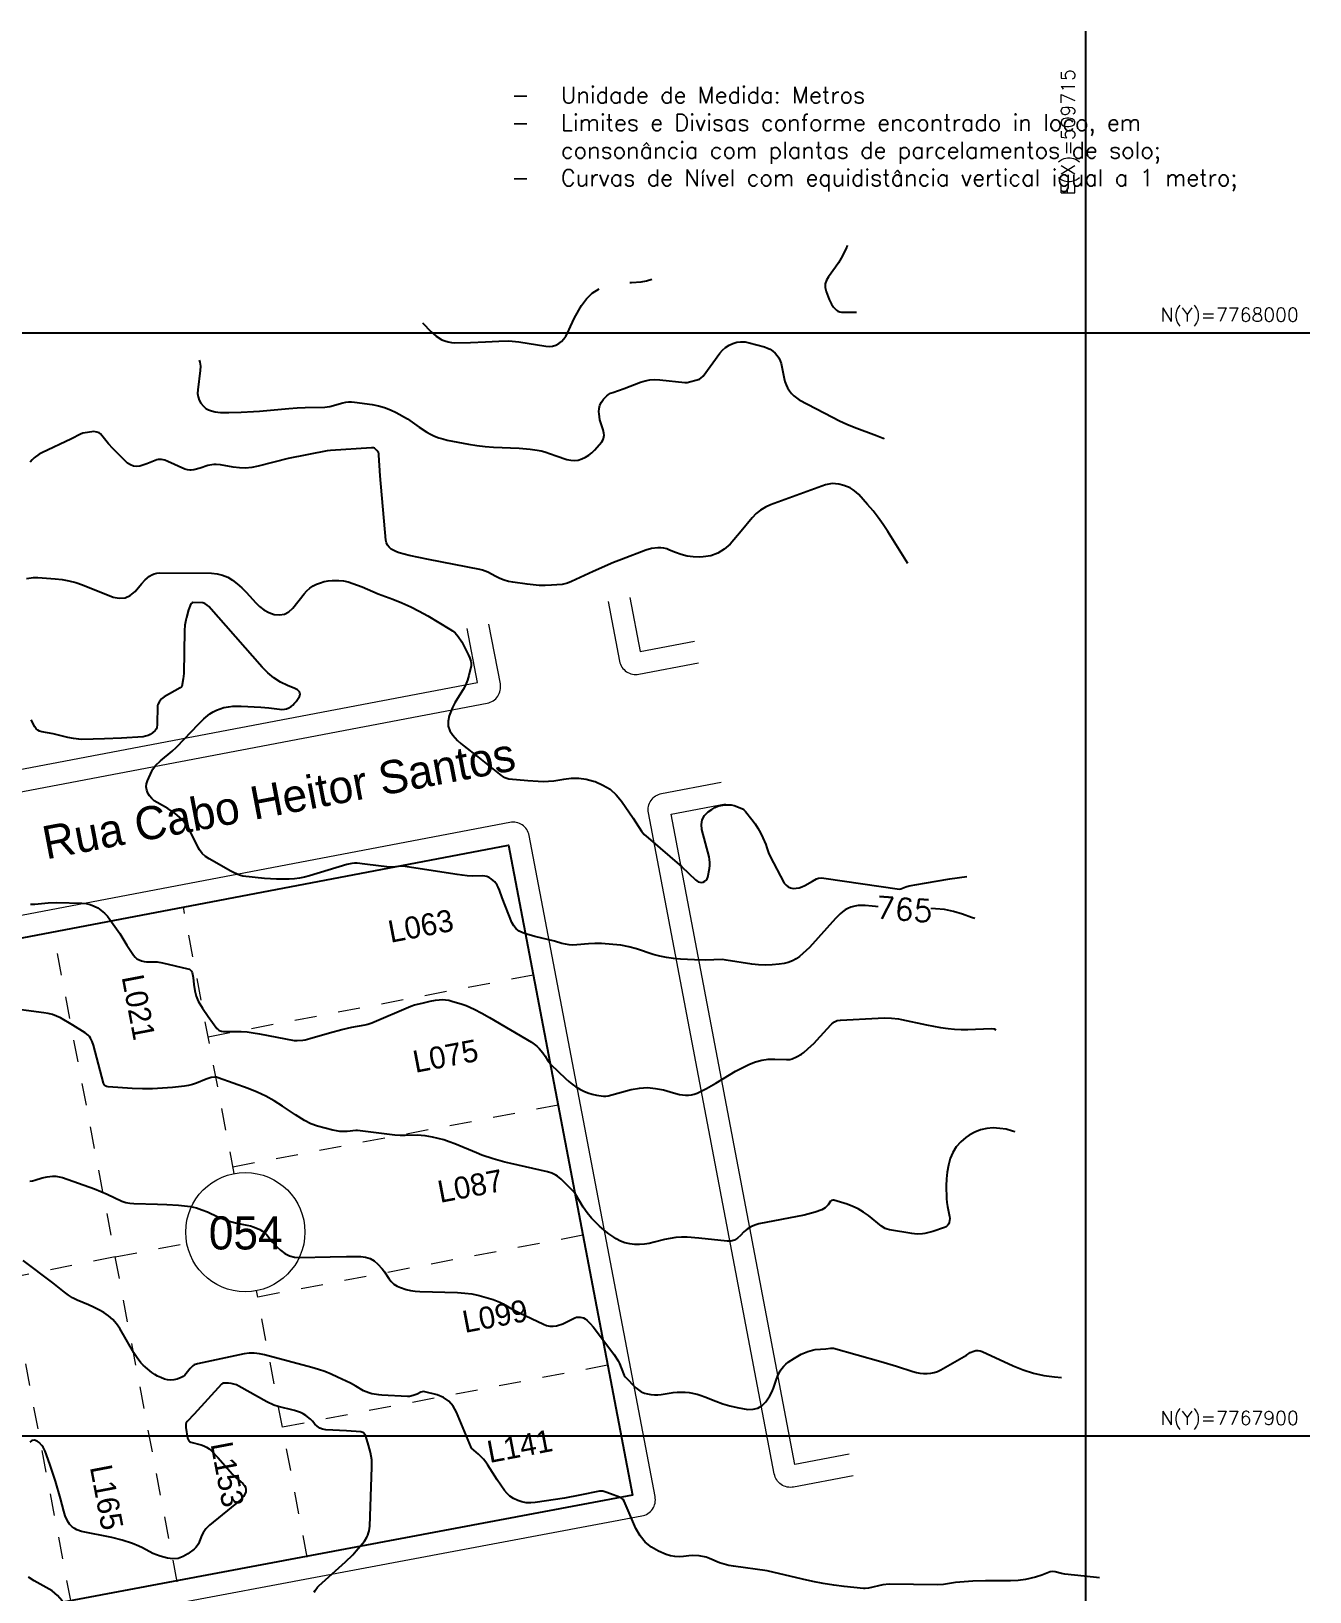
# Model space of a CAD drawing. Header units: metres. Extents: x 509389 to 509735, y 7767634 to 7768027.
# Drawn here: x 509619.4 to 509735.3, y 7767885.9 to 7768027.3 of the extents above; entities that cross this region are included whole.
import ezdxf
from ezdxf.enums import TextEntityAlignment as Align

# ---------------------------------------------------------------- set-up
doc = ezdxf.new("R2010")
doc.units = ezdxf.units.M
doc.linetypes.add('Contínua', pattern=[0])
doc.linetypes.add('TRACEJADO', pattern=[2, 1, -1])
for name, color, linetype in [('CANEVA', 252, 'Continuous'), ('CURVAS-INTERMEDIARIAS', 39, 'Continuous'), ('CURVAS-MESTRA', 34, 'Continuous')]:
    doc.layers.add(name, color=color, linetype=linetype)
for name, color, linetype, lineweight in [('K-ALINHAMENTO', 10, 'Continuous', 9), ('P-MEIOFIO', 171, 'Continuous', 9), ('P-URB', 2, 'Continuous', 9), ('textos', 2, 'Continuous', 9)]:
    doc.layers.add(name, color=color, linetype=linetype, lineweight=lineweight)
doc.styles.add('EC_NOMES', font='GOTHIC.TTF')
doc.styles.add('L50', font='ROMANS.SHX', dxfattribs={"height": 1.25})
doc.styles.add('Padrão', font='simplex.shx')
doc.styles.add('ROMANS', font='romans')

msp = doc.modelspace()

# ---------------------------------------------------------------- linework, layer by layer
at = {"color": 1}
msp.add_lwpolyline([(509611.596, 7767943.828), (509662.679, 7767953.551), (509673.898, 7767894.609), (509602.666, 7767881.252)], dxfattribs=at)
at = {"layer": 'CANEVA'}
for p, q in [((509715, 7767680.128), (509715, 7768027.326)), ((509389.048, 7768000), (509735.298, 7768000)), ((509389.048, 7767900), (509735.298, 7767900))]:
    msp.add_line(p, q, dxfattribs=at)
at = {"layer": 'CURVAS-INTERMEDIARIAS'}
for points, elevation in [([(509693.375, 7768007.897), (509693.335, 7768007.764), (509692.823, 7768006.746), (509692.583, 7768006.333), (509692.318, 7768005.936), (509691.661, 7768005.067), (509691.487, 7768004.751), (509691.384, 7768004.424), (509691.387, 7768004.081), (509691.459, 7768003.727), (509691.743, 7768003.004), (509691.961, 7768002.581), (509692.135, 7768002.317), (509692.265, 7768002.152), (509692.393, 7768002.033), (509692.534, 7768001.94), (509692.695, 7768001.888), (509692.868, 7768001.861), (509694.056, 7768001.844), (509694.215, 7768001.869)], 761), ([(509673.682, 7768004.559), (509673.83, 7768004.553), (509674.701, 7768004.615), (509675.194, 7768004.7), (509675.665, 7768004.84)], 761), ([(509654.866, 7768000.898), (509655.666, 7768000.086), (509656.122, 7767999.685), (509656.636, 7767999.364), (509656.914, 7767999.246), (509657.198, 7767999.156), (509657.492, 7767999.11), (509657.793, 7767999.093), (509659.221, 7767999.122), (509660.58, 7767999.175), (509661.8, 7767999.245), (509662.704, 7767999.251), (509663.602, 7767999.16), (509666.042, 7767998.769), (509666.355, 7767998.754), (509666.658, 7767998.783), (509666.947, 7767998.878), (509667.227, 7767999.016), (509667.476, 7767999.211), (509667.696, 7767999.431), (509667.872, 7767999.686), (509668.019, 7767999.966), (509668.279, 7768000.574), (509668.664, 7768001.356), (509669.291, 7768002.465), (509669.742, 7768003.07), (509670.263, 7768003.584), (509670.889, 7768003.964)], 761), ([(509634.649, 7767997.504), (509634.696, 7767997.334), (509634.736, 7767997.144), (509634.759, 7767996.953), (509634.74, 7767996.567), (509634.499, 7767994.813), (509634.494, 7767994.491), (509634.533, 7767994.179), (509634.641, 7767993.885), (509634.793, 7767993.601), (509635.023, 7767993.325), (509635.236, 7767993.141), (509635.483, 7767993.007), (509635.754, 7767992.906), (509636.097, 7767992.829), (509636.579, 7767992.771), (509637.312, 7767992.769), (509638.433, 7767992.796), (509639.554, 7767992.844), (509640.113, 7767992.884), (509642.765, 7767993.127), (509643.506, 7767993.18), (509644.247, 7767993.21), (509646.024, 7767993.242), (509646.249, 7767993.268), (509646.471, 7767993.313), (509647.651, 7767993.643), (509647.914, 7767993.694), (509648.178, 7767993.724), (509648.443, 7767993.724), (509648.71, 7767993.704), (509650.317, 7767993.491), (509650.886, 7767993.382), (509651.441, 7767993.232), (509651.976, 7767993.02), (509652.497, 7767992.768), (509653.503, 7767992.175), (509654.584, 7767991.422), (509655.263, 7767990.995), (509655.614, 7767990.8), (509655.976, 7767990.629), (509656.345, 7767990.48), (509656.726, 7767990.365), (509657.115, 7767990.271), (509659.039, 7767989.897), (509659.797, 7767989.77), (509660.558, 7767989.672), (509661.324, 7767989.616), (509663.631, 7767989.543), (509664.635, 7767989.451), (509665.277, 7767989.361), (509665.626, 7767989.287), (509665.969, 7767989.188), (509666.981, 7767988.824), (509667.968, 7767988.502), (509668.31, 7767988.433), (509668.65, 7767988.41), (509668.987, 7767988.457), (509669.323, 7767988.552), (509669.642, 7767988.706), (509669.942, 7767988.887), (509670.213, 7767989.109), (509670.465, 7767989.359), (509671.128, 7767990.116), (509671.22, 7767990.251), (509671.289, 7767990.393), (509671.324, 7767990.548), (509671.335, 7767990.71), (509671.319, 7767990.878), (509671.251, 7767991.206), (509671.034, 7767991.829), (509670.963, 7767992.094), (509670.884, 7767992.639), (509670.871, 7767992.826), (509670.889, 7767993.14), (509670.953, 7767993.437), (509671.086, 7767993.71), (509671.267, 7767993.967), (509671.419, 7767994.135), (509671.572, 7767994.28), (509671.737, 7767994.406), (509671.921, 7767994.505), (509672.115, 7767994.586), (509673.15, 7767994.946), (509674.628, 7767995.505), (509675.058, 7767995.637), (509675.494, 7767995.726), (509675.938, 7767995.75), (509676.388, 7767995.731), (509678.659, 7767995.473), (509678.867, 7767995.496), (509679.969, 7767995.781), (509680.117, 7767995.865), (509680.304, 7767996.05), (509681.829, 7767998.137), (509682.078, 7767998.422), (509682.354, 7767998.671), (509682.669, 7767998.868), (509683.011, 7767999.029), (509683.376, 7767999.125), (509683.743, 7767999.174), (509684.113, 7767999.155), (509684.485, 7767999.09), (509685.887, 7767998.705), (509686.152, 7767998.61), (509686.402, 7767998.49), (509686.631, 7767998.334), (509686.847, 7767998.153), (509687.028, 7767997.94), (509687.18, 7767997.712), (509687.29, 7767997.46), (509687.372, 7767997.193), (509687.65, 7767995.861), (509687.731, 7767995.562), (509687.834, 7767995.273), (509687.969, 7767994.998), (509688.126, 7767994.732), (509688.316, 7767994.49), (509688.526, 7767994.271), (509688.766, 7767994.086), (509689.026, 7767993.923), (509692.023, 7767992.345), (509692.67, 7767992.021), (509693.325, 7767991.715), (509693.992, 7767991.435), (509696.026, 7767990.672), (509696.622, 7767990.423), (509696.722, 7767990.371)], 762), ([(509698.853, 7767979.09), (509697.049, 7767981.988), (509696.628, 7767982.626), (509696.186, 7767983.248), (509695.712, 7767983.846), (509695.216, 7767984.428), (509694.412, 7767985.324), (509694.18, 7767985.553), (509693.921, 7767985.75), (509693.648, 7767985.932), (509693.066, 7767986.135), (509692.621, 7767986.253), (509692.313, 7767986.305), (509692.007, 7767986.319), (509691.703, 7767986.278), (509691.401, 7767986.199), (509686.421, 7767984.398), (509685.951, 7767984.184), (509685.513, 7767983.924), (509685.123, 7767983.597), (509684.764, 7767983.225), (509683.753, 7767982.012), (509682.748, 7767980.842), (509682.223, 7767980.37), (509681.65, 7767980), (509681.003, 7767979.784), (509680.307, 7767979.669), (509679.959, 7767979.657), (509679.402, 7767979.675), (509678.854, 7767979.741), (509678.32, 7767979.882), (509677.795, 7767980.071), (509677.275, 7767980.299), (509677.014, 7767980.392), (509676.749, 7767980.461), (509676.476, 7767980.492), (509676.199, 7767980.498), (509675.646, 7767980.429), (509675.111, 7767980.274), (509672.924, 7767979.454), (509672.191, 7767979.163), (509670.343, 7767978.345), (509668.375, 7767977.432), (509668.023, 7767977.294), (509667.779, 7767977.229), (509667.53, 7767977.187), (509666.556, 7767977.113), (509666.006, 7767977.091), (509665.457, 7767977.093), (509664.909, 7767977.129), (509664.361, 7767977.189), (509663.069, 7767977.373), (509662.667, 7767977.453), (509662.274, 7767977.56), (509661.894, 7767977.709), (509661.524, 7767977.885), (509660.796, 7767978.276), (509660.326, 7767978.472), (509660.079, 7767978.534), (509655.415, 7767979.429), (509653.656, 7767979.814), (509652.752, 7767980.043), (509652.507, 7767980.133), (509652.046, 7767980.382), (509651.858, 7767980.548), (509651.707, 7767980.736), (509651.613, 7767980.958), (509651.556, 7767981.202), (509651.039, 7767987.008), (509650.931, 7767988.896), (509650.911, 7767989.017), (509650.875, 7767989.131), (509650.735, 7767989.329), (509650.526, 7767989.52), (509650.423, 7767989.562), (509650.256, 7767989.574), (509646.537, 7767989.321), (509646.232, 7767989.286), (509642.711, 7767988.583), (509639.974, 7767987.893), (509639.41, 7767987.789), (509638.844, 7767987.733), (509638.276, 7767987.752), (509637.706, 7767987.819), (509636.563, 7767988.017), (509636.166, 7767988.045), (509635.957, 7767988.042), (509635.772, 7767988.027), (509635.407, 7767987.949), (509634.71, 7767987.717), (509634.148, 7767987.581), (509633.915, 7767987.547), (509633.797, 7767987.546), (509633.562, 7767987.571), (509633.335, 7767987.634), (509631.792, 7767988.329), (509631.513, 7767988.433), (509631.222, 7767988.495), (509630.93, 7767988.496), (509630.789, 7767988.465), (509629.892, 7767988.111), (509629.261, 7767987.908), (509628.957, 7767987.871), (509628.668, 7767987.895), (509628.402, 7767988.01), (509628.151, 7767988.185), (509626.81, 7767989.501), (509626.41, 7767989.923), (509625.684, 7767990.827), (509625.568, 7767990.911), (509625.369, 7767990.993), (509625.086, 7767991.035), (509624.908, 7767991.026), (509624.303, 7767990.935), (509624.086, 7767990.876), (509623.877, 7767990.792), (509623.068, 7767990.371), (509620.373, 7767989.107), (509620.135, 7767988.972), (509619.687, 7767988.657), (509619.486, 7767988.474), (509619.303, 7767988.276)], 763), ([(509618.979, 7767977.702), (509619.607, 7767977.801), (509620.014, 7767977.807), (509621.57, 7767977.699), (509622.205, 7767977.626), (509622.831, 7767977.515), (509623.444, 7767977.346), (509624.048, 7767977.14), (509626.843, 7767976.029), (509627.394, 7767975.929), (509627.912, 7767975.957), (509628.383, 7767976.177), (509628.821, 7767976.525), (509629.406, 7767977.222), (509629.752, 7767977.592), (509630.135, 7767977.923), (509630.345, 7767978.054), (509630.565, 7767978.154), (509630.8, 7767978.208), (509631.046, 7767978.231), (509635.747, 7767978.202), (509636.264, 7767978.148), (509636.76, 7767978.032), (509637.226, 7767977.824), (509637.67, 7767977.554), (509638.086, 7767977.221), (509638.487, 7767976.872), (509638.865, 7767976.498), (509639.227, 7767976.108), (509639.727, 7767975.534), (509640.1, 7767975.178), (509640.504, 7767974.872), (509640.955, 7767974.643), (509641.439, 7767974.465), (509641.915, 7767974.428), (509642.357, 7767974.491), (509642.75, 7767974.705), (509643.11, 7767975.02), (509644.144, 7767976.334), (509644.389, 7767976.601), (509644.655, 7767976.84), (509644.954, 7767977.037), (509645.274, 7767977.206), (509645.617, 7767977.332), (509645.965, 7767977.434), (509646.322, 7767977.496), (509646.685, 7767977.532), (509647.287, 7767977.533), (509647.722, 7767977.492), (509648.15, 7767977.4), (509648.572, 7767977.273), (509649.404, 7767976.956), (509650.857, 7767976.34), (509652.202, 7767975.832), (509653.012, 7767975.502), (509653.809, 7767975.145), (509654.587, 7767974.747), (509655.351, 7767974.32), (509657.361, 7767973.127), (509657.602, 7767972.969), (509657.827, 7767972.788), (509658.122, 7767972.474), (509658.451, 7767971.979), (509659.05, 7767970.779), (509659.165, 7767970.508), (509659.252, 7767970.226), (509659.277, 7767970.083), (509659.289, 7767969.94), (509659.28, 7767969.796), (509659.087, 7767968.939), (509658.95, 7767968.488), (509658.78, 7767968.052), (509658.557, 7767967.641), (509658.035, 7767966.852), (509657.793, 7767966.447), (509657.585, 7767966.023), (509657.28, 7767965.263), (509657.192, 7767964.792), (509657.201, 7767964.34), (509657.358, 7767963.916), (509657.613, 7767963.511), (509658.053, 7767963.04), (509658.339, 7767962.765), (509658.64, 7767962.508), (509659.902, 7767961.541), (509662.016, 7767959.853), (509662.173, 7767959.748), (509662.339, 7767959.663), (509662.517, 7767959.608), (509662.703, 7767959.572), (509664.429, 7767959.401), (509665.368, 7767959.337), (509665.837, 7767959.326), (509666.304, 7767959.338), (509666.769, 7767959.384), (509667.675, 7767959.533), (509668.356, 7767959.607), (509669.032, 7767959.613), (509669.702, 7767959.519), (509670.367, 7767959.358), (509670.537, 7767959.303), (509671.235, 7767958.997), (509671.875, 7767958.613), (509672.427, 7767958.11), (509672.92, 7767957.528), (509673.981, 7767955.986), (509674.741, 7767954.807), (509674.963, 7767954.525), (509675.32, 7767954.201), (509678.367, 7767951.592), (509679.606, 7767950.41), (509679.732, 7767950.306), (509679.864, 7767950.229), (509680.002, 7767950.179), (509680.149, 7767950.17), (509680.329, 7767950.197), (509680.475, 7767950.266), (509680.596, 7767950.36), (509680.68, 7767950.488), (509680.738, 7767950.64), (509680.889, 7767951.422), (509680.922, 7767951.692), (509680.931, 7767951.962), (509680.902, 7767952.231), (509680.848, 7767952.498), (509680.181, 7767954.968), (509680.15, 7767955.429), (509680.22, 7767955.854), (509680.44, 7767956.223), (509680.762, 7767956.556), (509681.1, 7767956.791), (509681.364, 7767956.945), (509681.639, 7767957.07), (509681.929, 7767957.151), (509682.291, 7767957.208), (509682.568, 7767957.214), (509682.842, 7767957.195), (509683.111, 7767957.139), (509683.376, 7767957.056), (509683.894, 7767956.843), (509684.007, 7767956.76), (509684.155, 7767956.611), (509684.73, 7767955.885), (509685.016, 7767955.491), (509685.28, 7767955.083), (509685.512, 7767954.656), (509685.721, 7767954.217), (509685.982, 7767953.608), (509686.097, 7767953.314), (509686.244, 7767952.863), (509686.363, 7767952.572), (509687.671, 7767950.114), (509687.827, 7767949.914), (509688.01, 7767949.758), (509688.233, 7767949.669), (509688.483, 7767949.626), (509688.754, 7767949.645), (509689.018, 7767949.69), (509689.273, 7767949.775), (509689.52, 7767949.885), (509690.227, 7767950.268), (509690.598, 7767950.507), (509690.766, 7767950.556), (509691.029, 7767950.582), (509691.249, 7767950.567), (509698.105, 7767949.557), (509698.244, 7767949.585), (509698.689, 7767949.758), (509698.994, 7767949.846), (509700.366, 7767950.1), (509702.668, 7767950.486), (509704.216, 7767950.715)], 764), ([(509619.351, 7767948.211), (509619.746, 7767948.211), (509620.94, 7767948.312), (509621.738, 7767948.34), (509624.013, 7767948.287), (509624.392, 7767948.246), (509624.76, 7767948.166), (509625.109, 7767948.027), (509625.447, 7767947.849), (509625.759, 7767947.624), (509626.05, 7767947.377), (509626.311, 7767947.098), (509626.551, 7767946.798), (509627.432, 7767945.545), (509628.066, 7767944.494), (509628.681, 7767943.575), (509628.831, 7767943.4), (509628.999, 7767943.251), (509629.194, 7767943.141), (509629.409, 7767943.057), (509629.639, 7767943.007), (509629.872, 7767942.971), (509630.106, 7767942.96), (509630.842, 7767942.962), (509631.322, 7767942.887), (509633.615, 7767942.346), (509633.745, 7767942.292), (509633.856, 7767942.218), (509633.939, 7767942.113), (509634.003, 7767941.987), (509634.043, 7767941.841), (509634.092, 7767941.544), (509634.136, 7767940.923), (509634.233, 7767940.338), (509634.354, 7767939.859), (509634.549, 7767939.406), (509634.924, 7767938.76), (509635.44, 7767938.003), (509636.232, 7767936.935), (509636.372, 7767936.8), (509636.457, 7767936.752), (509636.646, 7767936.689), (509636.845, 7767936.661), (509637.867, 7767936.664), (509638.427, 7767936.652), (509638.986, 7767936.617), (509639.542, 7767936.548), (509640.095, 7767936.457), (509643.245, 7767935.846), (509643.516, 7767935.831), (509644.033, 7767935.872), (509644.248, 7767935.905), (509644.672, 7767936.008), (509646.454, 7767936.541), (509647.58, 7767936.846), (509648.46, 7767937.047), (509649.669, 7767937.255), (509649.936, 7767937.32), (509650.281, 7767937.444), (509653.827, 7767938.961), (509654.155, 7767939.071), (509654.839, 7767939.218), (509655.569, 7767939.406), (509656.061, 7767939.494), (509656.392, 7767939.531), (509656.682, 7767939.54), (509656.969, 7767939.528), (509657.254, 7767939.484), (509657.536, 7767939.418), (509658.461, 7767939.133), (509658.834, 7767938.998), (509659.56, 7767938.678), (509660.266, 7767938.314), (509660.959, 7767937.923), (509664.765, 7767935.684), (509665.011, 7767935.518), (509665.242, 7767935.335), (509665.448, 7767935.125), (509665.778, 7767934.712), (509665.988, 7767934.411), (509666.278, 7767933.944), (509666.503, 7767933.658), (509667.825, 7767932.391), (509668.132, 7767932.121), (509668.451, 7767931.866), (509668.787, 7767931.636), (509669.136, 7767931.421), (509669.5, 7767931.24), (509669.875, 7767931.086), (509670.263, 7767930.974), (509670.661, 7767930.888), (509671.277, 7767930.805), (509671.487, 7767930.805), (509671.695, 7767930.834), (509673.8, 7767931.394), (509674.53, 7767931.521), (509675.259, 7767931.57), (509675.987, 7767931.501), (509676.713, 7767931.353), (509677.633, 7767931.085), (509678.169, 7767930.957), (509678.716, 7767930.882), (509678.987, 7767930.88), (509679.253, 7767930.907), (509679.512, 7767930.977), (509679.764, 7767931.075), (509680.604, 7767931.493), (509681.472, 7767931.976), (509682.7, 7767932.729), (509683.26, 7767933.05), (509684.503, 7767933.686), (509685.057, 7767933.902), (509685.623, 7767934.063), (509686.206, 7767934.139), (509686.801, 7767934.158), (509687.859, 7767934.116), (509688.158, 7767934.125), (509688.374, 7767934.175), (509688.773, 7767934.359), (509689.22, 7767934.608), (509689.427, 7767934.757), (509689.809, 7767935.08), (509690.362, 7767935.598), (509690.626, 7767935.87), (509691.886, 7767937.263), (509691.99, 7767937.358), (509692.22, 7767937.524), (509692.474, 7767937.64), (509692.748, 7767937.688), (509696.18, 7767937.87), (509696.79, 7767937.886), (509697.399, 7767937.866), (509698.005, 7767937.802), (509698.305, 7767937.75), (509700.557, 7767937.255), (509701.829, 7767937.025), (509702.508, 7767936.93), (509703.109, 7767936.873), (509703.712, 7767936.85), (509704.317, 7767936.85), (509706.417, 7767936.921), (509706.704, 7767936.883), (509706.843, 7767936.811)], 766), ([(509708.594, 7767927.546), (509708.362, 7767927.63), (509707.792, 7767927.787), (509707.206, 7767927.875), (509706.611, 7767927.918), (509706.025, 7767927.87), (509705.46, 7767927.754), (509704.926, 7767927.536), (509704.413, 7767927.249), (509704.124, 7767927.05), (509703.657, 7767926.654), (509703.253, 7767926.21), (509702.944, 7767925.695), (509702.699, 7767925.133), (509702.538, 7767924.528), (509702.417, 7767923.917), (509702.357, 7767923.297), (509702.338, 7767922.671), (509702.371, 7767921.505), (509702.405, 7767921.139), (509702.461, 7767920.776), (509702.646, 7767919.87), (509702.658, 7767919.695), (509702.616, 7767919.345), (509702.551, 7767919.191), (509702.463, 7767919.058), (509702.338, 7767918.959), (509702.19, 7767918.882), (509701.117, 7767918.525), (509700.655, 7767918.397), (509700.42, 7767918.352), (509700.183, 7767918.317), (509699.707, 7767918.296), (509699.232, 7767918.342), (509697.198, 7767918.685), (509697.003, 7767918.734), (509696.816, 7767918.801), (509696.474, 7767919.008), (509695.286, 7767919.963), (509694.838, 7767920.285), (509694.369, 7767920.57), (509693.872, 7767920.799), (509693.355, 7767920.992), (509692.173, 7767921.357), (509692.064, 7767921.367), (509691.96, 7767921.333), (509691.868, 7767921.264), (509691.642, 7767920.956), (509691.521, 7767920.811), (509691.388, 7767920.684), (509691.233, 7767920.584), (509691.064, 7767920.501), (509690.464, 7767920.282), (509690.139, 7767920.18), (509689.477, 7767920.02), (509685.368, 7767919.212), (509684.991, 7767919.101), (509684.637, 7767918.95), (509684.315, 7767918.737), (509684.015, 7767918.484), (509683.692, 7767918.156), (509683.435, 7767917.933), (509683.147, 7767917.754), (509682.833, 7767917.646), (509682.501, 7767917.636), (509679.921, 7767917.924), (509678.876, 7767917.997), (509678.355, 7767918.001), (509677.838, 7767917.973), (509677.325, 7767917.897), (509676.816, 7767917.79), (509675.872, 7767917.545), (509675.433, 7767917.451), (509674.991, 7767917.382), (509674.545, 7767917.351), (509674.096, 7767917.345), (509673.656, 7767917.394), (509673.23, 7767917.489), (509672.825, 7767917.652), (509672.434, 7767917.86), (509672.22, 7767917.997), (509671.769, 7767918.31), (509671.335, 7767918.643), (509670.926, 7767919.007), (509670.534, 7767919.39), (509670.204, 7767919.736), (509669.802, 7767920.209), (509669.453, 7767920.723), (509668.732, 7767921.911), (509668.583, 7767922.116), (509668.418, 7767922.309), (509667.43, 7767923.278), (509667.121, 7767923.53), (509666.952, 7767923.633), (509666.591, 7767923.804), (509666.212, 7767923.932), (509662.868, 7767924.674), (509662.341, 7767924.806), (509661.296, 7767925.104), (509660.266, 7767925.449), (509659.759, 7767925.643), (509657.793, 7767926.464), (509657.305, 7767926.653), (509656.81, 7767926.822), (509656.306, 7767926.961), (509655.795, 7767927.08), (509655.123, 7767927.2), (509654.762, 7767927.24), (509654.398, 7767927.252), (509653.301, 7767927.213), (509652.841, 7767927.22), (509652.381, 7767927.248), (509648.997, 7767927.671), (509648.831, 7767927.669), (509648.055, 7767927.602), (509647.724, 7767927.592), (509647.395, 7767927.603), (509647.069, 7767927.649), (509646.745, 7767927.717), (509645.366, 7767928.082), (509644.763, 7767928.289), (509644.195, 7767928.58), (509643.38, 7767929.095), (509642.184, 7767929.894), (509641.439, 7767930.355), (509640.674, 7767930.779), (509639.881, 7767931.146), (509639.069, 7767931.476), (509636.357, 7767932.464), (509636.202, 7767932.505), (509636.045, 7767932.525), (509635.73, 7767932.486), (509635.263, 7767932.325), (509634.386, 7767931.958), (509634.035, 7767931.845), (509633.675, 7767931.765), (509633.31, 7767931.707), (509632.225, 7767931.586), (509631.312, 7767931.509), (509630.399, 7767931.463), (509629.484, 7767931.465), (509628.568, 7767931.5), (509626.381, 7767931.64), (509626.241, 7767931.671), (509626.116, 7767931.743), (509626.064, 7767931.793), (509626.02, 7767931.849), (509625.962, 7767931.979), (509625.045, 7767935.424), (509624.935, 7767935.751), (509624.782, 7767936.061), (509624.686, 7767936.203), (509624.578, 7767936.333), (509624.313, 7767936.547), (509623.182, 7767937.243), (509622.057, 7767937.883), (509621.702, 7767938.057), (509621.329, 7767938.191), (509620.945, 7767938.289), (509620.555, 7767938.356), (509616.91, 7767938.824)], 767), ([(509619.285, 7767923.084), (509619.516, 7767923.112), (509619.742, 7767923.167), (509620.41, 7767923.391), (509620.87, 7767923.492), (509621.335, 7767923.545), (509621.642, 7767923.541), (509621.944, 7767923.491), (509622.244, 7767923.411), (509625.155, 7767922.377), (509626.294, 7767921.908), (509627.63, 7767921.284), (509627.979, 7767921.155), (509628.345, 7767921.092), (509628.721, 7767921.068), (509630.856, 7767921.017), (509631.708, 7767920.979), (509632.748, 7767920.909), (509633.316, 7767920.86), (509633.852, 7767920.781), (509634.378, 7767920.667), (509634.89, 7767920.5), (509635.393, 7767920.297), (509636.334, 7767919.864), (509637.272, 7767919.493), (509637.915, 7767919.302), (509638.944, 7767919.109), (509639.281, 7767919.026), (509639.61, 7767918.914), (509640.123, 7767918.695), (509640.363, 7767918.56), (509640.585, 7767918.402), (509640.779, 7767918.211), (509641.296, 7767917.552), (509641.681, 7767917.145), (509642.008, 7767916.834), (509642.398, 7767916.544), (509642.814, 7767916.325), (509643.271, 7767916.21), (509643.755, 7767916.165), (509646.521, 7767916.242), (509647.996, 7767916.262), (509649.278, 7767916.263), (509649.718, 7767916.205), (509650.129, 7767916.082), (509650.496, 7767915.859), (509650.834, 7767915.571), (509651.212, 7767915.139), (509651.433, 7767914.861), (509651.833, 7767914.274), (509652.043, 7767914), (509652.283, 7767913.763), (509652.567, 7767913.58), (509652.879, 7767913.434), (509653.395, 7767913.276), (509653.798, 7767913.182), (509654.209, 7767913.126), (509654.623, 7767913.095), (509658.042, 7767912.991), (509658.703, 7767912.944), (509659.358, 7767912.86), (509660.004, 7767912.722), (509660.644, 7767912.548), (509661.272, 7767912.349), (509661.897, 7767912.107), (509662.195, 7767911.956), (509663.067, 7767911.449), (509663.666, 7767911.143), (509665.831, 7767910.114), (509666.118, 7767910.012), (509666.41, 7767909.949), (509666.708, 7767909.946), (509667.011, 7767909.984), (509667.607, 7767910.166), (509667.892, 7767910.291), (509668.671, 7767910.699), (509668.827, 7767910.748), (509668.99, 7767910.768), (509669.156, 7767910.769), (509669.319, 7767910.738), (509669.474, 7767910.687), (509669.615, 7767910.607), (509669.793, 7767910.464), (509670.077, 7767910.177), (509670.335, 7767909.868), (509672.213, 7767907.419), (509672.612, 7767906.79), (509672.734, 7767906.562), (509673.083, 7767905.617), (509673.158, 7767905.476), (509673.252, 7767905.346), (509674.224, 7767904.362), (509674.459, 7767904.166), (509674.71, 7767904.001), (509674.987, 7767903.882), (509675.28, 7767903.795), (509675.587, 7767903.749), (509675.894, 7767903.724), (509676.203, 7767903.731), (509676.512, 7767903.759), (509677.611, 7767903.918), (509677.974, 7767903.955), (509678.336, 7767903.972), (509678.698, 7767903.958), (509679.061, 7767903.924), (509679.775, 7767903.78), (509680.122, 7767903.673), (509680.465, 7767903.549), (509681.452, 7767903.147), (509682.086, 7767902.917), (509682.728, 7767902.717), (509683.383, 7767902.565), (509684.355, 7767902.4), (509684.833, 7767902.414), (509685.273, 7767902.519), (509685.654, 7767902.762), (509685.996, 7767903.097), (509686.365, 7767903.642), (509686.545, 7767903.971), (509686.689, 7767904.317), (509686.951, 7767905.137), (509687.047, 7767905.393), (509687.291, 7767905.882), (509687.443, 7767906.107), (509687.612, 7767906.316), (509687.809, 7767906.499), (509688.023, 7767906.666), (509688.596, 7767907.053), (509689.184, 7767907.391), (509689.815, 7767907.643), (509690.238, 7767907.769), (509690.472, 7767907.82), (509690.949, 7767907.872), (509691.431, 7767907.896), (509691.872, 7767907.954), (509692.129, 7767907.948), (509696.416, 7767906.75), (509697.838, 7767906.321), (509699.327, 7767905.844), (509699.645, 7767905.758), (509699.967, 7767905.692), (509700.294, 7767905.658), (509700.623, 7767905.644), (509700.948, 7767905.673), (509701.265, 7767905.733), (509701.568, 7767905.842), (509701.862, 7767905.984), (509704.169, 7767907.325), (509704.503, 7767907.565), (509704.838, 7767907.685), (509705.033, 7767907.727), (509705.227, 7767907.739), (509705.419, 7767907.707), (509705.609, 7767907.645), (509708.424, 7767906.34), (509709.326, 7767905.978), (509710.246, 7767905.679), (509711.191, 7767905.477), (509712.154, 7767905.339), (509712.802, 7767905.281)], 768), ([(509716.229, 7767887.144), (509714.861, 7767887.268), (509713.104, 7767887.467), (509712.779, 7767887.52), (509712.215, 7767887.677), (509711.995, 7767887.712), (509711.779, 7767887.685), (509711.02, 7767887.361), (509710.452, 7767887.177), (509709.542, 7767886.978), (509708.859, 7767886.874), (509708.169, 7767886.846), (509705.913, 7767886.866), (509704.763, 7767886.824), (509703.184, 7767886.695), (509702.113, 7767886.532), (509701.571, 7767886.493), (509697.182, 7767886.554), (509696.61, 7767886.496), (509695.301, 7767886.196), (509695.002, 7767886.154), (509694.852, 7767886.153), (509693.097, 7767886.347), (509692.146, 7767886.473), (509691.199, 7767886.622), (509690.259, 7767886.806), (509689.322, 7767887.012), (509686.126, 7767887.766), (509683.078, 7767888.175), (509682.644, 7767888.254), (509682.218, 7767888.359), (509681.803, 7767888.502), (509680.876, 7767888.895), (509680.578, 7767888.997), (509679.959, 7767889.125), (509679.327, 7767889.158), (509679.012, 7767889.138), (509678.524, 7767889.071), (509678.127, 7767889.039), (509677.736, 7767889.051), (509677.352, 7767889.131), (509676.973, 7767889.254), (509676.279, 7767889.549), (509675.625, 7767889.923), (509675.05, 7767890.377), (509674.595, 7767890.95), (509674.218, 7767891.603), (509673.16, 7767894.066), (509673.056, 7767894.229), (509672.906, 7767894.349), (509672.727, 7767894.439), (509671.919, 7767894.732), (509671.502, 7767894.911), (509671.224, 7767894.993), (509670.934, 7767894.98), (509669.147, 7767894.611), (509667.751, 7767894.359), (509665.092, 7767893.951), (509664.687, 7767893.923), (509664.287, 7767893.936), (509663.894, 7767894.013), (509663.506, 7767894.131), (509663.116, 7767894.321), (509662.807, 7767894.523), (509662.538, 7767894.776), (509662.296, 7767895.062), (509661.652, 7767896.015), (509660.812, 7767897.34), (509660.621, 7767897.613), (509660.416, 7767897.873), (509660.187, 7767898.113), (509659.943, 7767898.339), (509659.316, 7767898.879), (509657.969, 7767902.162), (509657.655, 7767902.698), (509657.268, 7767903.15), (509656.768, 7767903.474), (509656.194, 7767903.712), (509655.083, 7767903.992), (509654.959, 7767904.007), (509654.837, 7767904.002), (509654.721, 7767903.968), (509654.38, 7767903.787), (509654.038, 7767903.652), (509653.685, 7767903.57), (509653.505, 7767903.558), (509651.198, 7767903.696), (509650.907, 7767903.725), (509650.288, 7767903.824), (509650.026, 7767903.892), (509649.771, 7767903.978), (509649.529, 7767904.094), (509648.826, 7767904.511), (509648.343, 7767904.765), (509647.184, 7767905.329), (509646.612, 7767905.587), (509646.033, 7767905.823), (509645.441, 7767906.024), (509644.84, 7767906.203), (509640.545, 7767907.33), (509640.091, 7767907.427), (509639.631, 7767907.483), (509639.169, 7767907.486), (509638.711, 7767907.424), (509634.492, 7767906.544), (509634.185, 7767906.431), (509634.05, 7767906.34), (509633.81, 7767906.11), (509633.324, 7767905.514), (509633.18, 7767905.387), (509633.013, 7767905.289), (509632.641, 7767905.151), (509632.352, 7767905.089), (509632.064, 7767905.063), (509631.776, 7767905.09), (509631.487, 7767905.154), (509631.159, 7767905.277), (509630.872, 7767905.409), (509630.601, 7767905.57), (509630.34, 7767905.751), (509629.757, 7767906.215), (509629.551, 7767906.407), (509629.361, 7767906.616), (509629.016, 7767907.067), (509628.704, 7767907.541), (509627.429, 7767909.736), (509627.136, 7767910.161), (509626.806, 7767910.55), (509626.419, 7767910.882), (509625.99, 7767911.179), (509625.533, 7767911.432), (509625.068, 7767911.669), (509624.592, 7767911.884), (509623.564, 7767912.314), (509623.166, 7767912.519), (509622.789, 7767912.759), (509622.425, 7767913.023), (509621.357, 7767913.859), (509618.668, 7767915.893)], 769), ([(509618.536, 7767879.066), (509620.499, 7767880.745), (509621.333, 7767881.474), (509621.691, 7767881.815), (509622.008, 7767882.196), (509622.267, 7767882.589), (509622.407, 7767882.872), (509622.504, 7767883.173), (509622.594, 7767883.632), (509622.6, 7767884.014), (509622.547, 7767884.379), (509622.405, 7767884.72), (509622.205, 7767885.044), (509621.786, 7767885.533), (509621.557, 7767885.75), (509621.305, 7767885.938), (509621.037, 7767886.109), (509619.686, 7767886.867), (509619.171, 7767887.184)], 771)]:
    msp.add_lwpolyline(points, dxfattribs=dict(at, elevation=elevation))
at = {"layer": 'CURVAS-MESTRA'}
for points, elevation in [([(509704.938, 7767946.893), (509704.628, 7767946.991), (509703.809, 7767947.29), (509703.004, 7767947.53), (509702.189, 7767947.705), (509701.359, 7767947.781), (509700.519, 7767947.792), (509698.567, 7767947.7), (509697.995, 7767947.74), (509696.499, 7767947.937), (509695.646, 7767948.026), (509695, 7767948.076), (509694.684, 7767948.081), (509694.371, 7767948.062), (509694.062, 7767948.008), (509693.711, 7767947.917), (509693.441, 7767947.809), (509693.185, 7767947.677), (509692.952, 7767947.508), (509692.734, 7767947.314), (509692.324, 7767946.887), (509689.939, 7767944.282), (509689.656, 7767944), (509689.059, 7767943.466), (509688.737, 7767943.24), (509688.398, 7767943.053), (509688.032, 7767942.922), (509687.65, 7767942.831), (509687.203, 7767942.762), (509686.584, 7767942.696), (509685.964, 7767942.668), (509685.345, 7767942.698), (509684.725, 7767942.766), (509682.407, 7767943.132), (509682.079, 7767943.167), (509680.491, 7767943.135), (509679.543, 7767943.147), (509678.267, 7767943.224), (509677.635, 7767943.279), (509677.007, 7767943.36), (509676.386, 7767943.475), (509675.777, 7767943.641), (509674.279, 7767944.147), (509673.569, 7767944.338), (509672.846, 7767944.466), (509672.113, 7767944.554), (509671.086, 7767944.617), (509670.502, 7767944.624), (509669.919, 7767944.6), (509668.859, 7767944.505), (509668.517, 7767944.491), (509668.177, 7767944.504), (509667.842, 7767944.559), (509667.51, 7767944.642), (509666.847, 7767944.837), (509665.054, 7767945.268), (509664.33, 7767945.474), (509663.972, 7767945.592), (509663.652, 7767945.753), (509663.373, 7767945.957), (509663.157, 7767946.226), (509662.983, 7767946.539), (509662.108, 7767948.767), (509661.855, 7767949.47), (509661.733, 7767949.742), (509661.63, 7767949.931), (509661.42, 7767950.222), (509661.292, 7767950.347), (509661.093, 7767950.505), (509660.909, 7767950.612), (509660.716, 7767950.694), (509660.512, 7767950.737), (509660.299, 7767950.754), (509659.368, 7767950.749), (509658.914, 7767950.768), (509658.461, 7767950.812), (509658.009, 7767950.872), (509653.095, 7767951.653), (509652.928, 7767951.653), (509652.195, 7767951.554), (509651.873, 7767951.553), (509649.657, 7767951.833), (509648.944, 7767951.898), (509648.707, 7767951.901), (509648.472, 7767951.888), (509648.01, 7767951.792), (509644.647, 7767950.76), (509644.195, 7767950.634), (509643.734, 7767950.548), (509643.267, 7767950.497), (509642.798, 7767950.474), (509641.641, 7767950.465), (509641.1, 7767950.481), (509640.56, 7767950.52), (509638.605, 7767950.749), (509638.276, 7767950.833), (509637.802, 7767951.028), (509637.499, 7767951.188), (509635.533, 7767952.309), (509635.204, 7767952.532), (509634.914, 7767952.802), (509634.669, 7767953.114), (509634.566, 7767953.283), (509633.945, 7767954.585), (509633.536, 7767955.274), (509633.056, 7767955.895), (509632.466, 7767956.414), (509631.805, 7767956.864), (509630.815, 7767957.407), (509630.561, 7767957.577), (509630.332, 7767957.772), (509630.142, 7767958.005), (509629.976, 7767958.262), (509629.877, 7767958.54), (509629.829, 7767958.821), (509629.858, 7767959.104), (509629.938, 7767959.388), (509630.335, 7767960.264), (509630.438, 7767960.438), (509630.688, 7767960.756), (509631.127, 7767961.183), (509632.177, 7767962.073), (509632.567, 7767962.426), (509633.311, 7767963.172), (509634.547, 7767964.492), (509635.057, 7767964.988), (509635.611, 7767965.435), (509635.909, 7767965.626), (509636.218, 7767965.79), (509636.545, 7767965.916), (509636.883, 7767966.016), (509637.3, 7767966.096), (509637.673, 7767966.143), (509638.049, 7767966.159), (509638.427, 7767966.154), (509640.22, 7767966.052), (509640.94, 7767965.994), (509641.921, 7767965.858), (509642.141, 7767965.845), (509642.356, 7767965.86), (509642.565, 7767965.915), (509642.77, 7767965.997), (509642.96, 7767966.115), (509643.135, 7767966.249), (509643.289, 7767966.406), (509643.429, 7767966.58), (509643.726, 7767967.01), (509643.772, 7767967.119), (509643.791, 7767967.228), (509643.767, 7767967.336), (509643.716, 7767967.443), (509643.532, 7767967.626), (509643.305, 7767967.754), (509642.652, 7767968.012), (509642.007, 7767968.316), (509641.407, 7767968.702), (509640.856, 7767969.156), (509640.356, 7767969.666), (509635.501, 7767975.185), (509635.371, 7767975.313), (509635.144, 7767975.465), (509634.974, 7767975.516), (509634.065, 7767975.531), (509633.988, 7767975.505), (509633.88, 7767975.407), (509633.682, 7767974.867), (509633.477, 7767974.181), (509633.424, 7767973.948), (509633.35, 7767973.477), (509633.319, 7767973.001), (509633.234, 7767969.101), (509633.187, 7767968.622), (509633.068, 7767967.929), (509633.038, 7767967.885), (509632.919, 7767967.792), (509631.474, 7767966.982), (509631.348, 7767966.898), (509631.232, 7767966.802), (509631.043, 7767966.568), (509630.884, 7767966.298), (509630.849, 7767966.176), (509630.826, 7767964.488), (509630.789, 7767964.194), (509630.733, 7767964.06), (509630.641, 7767963.949), (509630.391, 7767963.725), (509630.201, 7767963.587), (509629.999, 7767963.477), (509629.779, 7767963.41), (509629.547, 7767963.371), (509627.607, 7767963.251), (509626.061, 7767963.179), (509623.995, 7767963.126), (509623.742, 7767963.138), (509623.239, 7767963.203), (509622.741, 7767963.305), (509621.395, 7767963.631), (509620.367, 7767963.814), (509620.174, 7767963.875), (509620.003, 7767963.965), (509619.863, 7767964.099), (509619.744, 7767964.263), (509619.394, 7767964.891)], 765), ([(509645.062, 7767885.833), (509645.135, 7767885.986), (509645.361, 7767886.272), (509645.486, 7767886.404), (509647.903, 7767888.593), (509648.559, 7767889.23), (509648.868, 7767889.568), (509649.609, 7767890.465), (509649.829, 7767890.818), (509649.922, 7767891.005), (509649.997, 7767891.199), (509650.055, 7767891.396), (509650.11, 7767891.806), (509650.298, 7767897.159), (509650.296, 7767897.497), (509650.274, 7767897.832), (509650.155, 7767898.494), (509649.981, 7767899.149), (509649.732, 7767899.958), (509649.646, 7767900.122), (509649.53, 7767900.263), (509649.46, 7767900.313), (509649.291, 7767900.363), (509647.978, 7767900.462), (509646.112, 7767900.56), (509645.826, 7767900.613), (509645.563, 7767900.709), (509645.334, 7767900.87), (509645.128, 7767901.075), (509644.912, 7767901.33), (509644.722, 7767901.524), (509644.289, 7767901.854), (509644.052, 7767901.99), (509643.807, 7767902.109), (509643.29, 7767902.284), (509641.804, 7767902.657), (509641.408, 7767902.787), (509640.782, 7767903.094), (509638.234, 7767904.512), (509638.012, 7767904.615), (509637.784, 7767904.696), (509637.546, 7767904.743), (509637.302, 7767904.767), (509636.846, 7767904.78), (509636.788, 7767904.767), (509636.669, 7767904.684), (509634.178, 7767901.956), (509633.55, 7767901.297), (509633.469, 7767901.183), (509633.428, 7767901.049), (509633.429, 7767900.761), (509633.571, 7767899.803), (509633.625, 7767899.668), (509633.71, 7767899.549), (509633.764, 7767899.503), (509633.893, 7767899.441), (509634.808, 7767899.19), (509635.067, 7767899.095), (509635.311, 7767898.976), (509635.534, 7767898.82), (509635.742, 7767898.639), (509636.317, 7767898.025), (509637.648, 7767896.513), (509637.895, 7767896.266), (509638.157, 7767896.034), (509638.605, 7767895.677), (509638.748, 7767895.515), (509638.845, 7767895.337), (509638.872, 7767895.137), (509638.852, 7767894.921), (509638.765, 7767894.703), (509638.655, 7767894.5), (509638.511, 7767894.32), (509638.342, 7767894.156), (509635.556, 7767891.899), (509635.236, 7767891.582), (509634.986, 7767891.207), (509634.876, 7767890.988), (509634.568, 7767890.208), (509634.468, 7767890.032), (509634.337, 7767889.877), (509634.185, 7767889.737), (509633.609, 7767889.299), (509633.176, 7767889.056), (509632.726, 7767888.896), (509632.25, 7767888.861), (509631.756, 7767888.908), (509631.093, 7767889.083), (509630.758, 7767889.201), (509630.434, 7767889.349), (509629.489, 7767889.855), (509629.163, 7767890.003), (509628.589, 7767890.235), (509627.664, 7767890.548), (509626.716, 7767890.78), (509623.983, 7767891.339), (509623.557, 7767891.486), (509623.296, 7767891.629), (509623.135, 7767891.749), (509622.888, 7767891.992), (509622.787, 7767892.133), (509622.66, 7767892.357), (509622.484, 7767892.754), (509622.355, 7767893.168), (509622.064, 7767894.327), (509621.626, 7767895.896), (509621.103, 7767897.44), (509620.667, 7767898.617), (509620.492, 7767898.973), (509620.377, 7767899.134), (509620.144, 7767899.393), (509619.947, 7767899.534), (509619.714, 7767899.596), (509619.479, 7767899.566), (509619.276, 7767899.443)], 770)]:
    msp.add_lwpolyline(points, dxfattribs=dict(at, elevation=elevation))
at = {"layer": 'K-ALINHAMENTO'}
for points in [[(509673.674, 7767976.003), (509674.609, 7767971.091), (509679.521, 7767972.026)], [(509616.956, 7767960.117), (509659.874, 7767968.286), (509658.939, 7767973.198)], [(509693.545, 7767898.349), (509688.633, 7767897.414), (509677.414, 7767956.356), (509682.326, 7767957.291)]]:
    msp.add_lwpolyline(points, dxfattribs=at)
at = {"layer": 'P-MEIOFIO'}
for points in [[(509671.71, 7767975.629), (509672.738, 7767970.226, 0.4142136), (509674.492, 7767969.033), (509679.895, 7767970.061)], [(509616.226, 7767957.942), (509660.739, 7767966.415, 0.4142136), (509661.932, 7767968.169), (509660.904, 7767973.572)], [(509693.919, 7767896.384), (509688.516, 7767895.356, -0.4142136), (509686.762, 7767896.549), (509675.356, 7767956.473, -0.4142136), (509676.549, 7767958.227), (509681.952, 7767959.255)], [(509477.839, 7767920.948), (509459.174, 7767917.396), (509447.386, 7767915.152), (509423.318, 7767910.571, 0.4142136), (509422.125, 7767908.817), (509424.462, 7767896.537), (509426.706, 7767884.749), (509428.95, 7767872.96), (509431.194, 7767861.172), (509433.531, 7767848.893, 0.4142136), (509435.285, 7767847.7), (509459.353, 7767852.281), (509471.141, 7767854.524), (509481.112, 7767856.422), (509603.035, 7767879.286), (509674.759, 7767892.736, 0.4150101), (509675.956, 7767894.491), (509664.55, 7767954.416, 0.4142136), (509662.796, 7767955.609), (509612.308, 7767945.999)]]:
    msp.add_lwpolyline(points, format="xyb", dxfattribs=at)
at = {"layer": 'P-URB', "linetype": 'TRACEJADO', "ltscale": 2, "transparency": 33554687}
for points in [[(509637.807, 7767923.777), (509633.208, 7767947.941)], [(509632.638, 7767886.756), (509621.419, 7767945.698)], [(509664.922, 7767941.763), (509635.452, 7767936.153)], [(509667.166, 7767929.974), (509637.695, 7767924.365)], [(509669.41, 7767918.186), (509639.939, 7767912.576)], [(509627.029, 7767916.227), (509633.51, 7767917.46)], [(509627.029, 7767916.227), (509607.331, 7767912.272)], [(509617.383, 7767914.391), (509622.993, 7767884.92)], [(509644.427, 7767889), (509639.827, 7767913.164)], [(509671.654, 7767906.398), (509642.183, 7767900.788)]]:
    msp.add_lwpolyline(points, dxfattribs=at)
at = {"layer": 'textos', "color": 5, "transparency": 33554687}
msp.add_circle((509638.817, 7767918.471), 5.402, dxfattribs=at)

# ---------------------------------------------------------------- texts
at = {"color": 2, "insert": (509661.419, 7768022.295, 775), "char_height": 1.5, "width": 71.08695, "attachment_point": 1, "style": 'ROMANS'}
msp.add_mtext('\\pxi-3,l4t4;-^IUnidade de Medida: Metros\\P-^ILimites e Divisas conforme encontrado in loco, em consonância com plantas de parcelamentos de solo;\\P-^ICurvas de Nível com equidistância vertical igual a 1 metro;', dxfattribs=at)
at = {"layer": 'CANEVA', "color": 2, "style": 'L50'}
msp.add_text('E(X)=509715', height=1.25, rotation=90, dxfattribs=at).set_placement((509714, 7768023.882), align=Align.RIGHT)
for s, p in [('N(Y)=7768000', (509734.298, 7768001)), ('N(Y)=7767900', (509734.298, 7767901))]:
    msp.add_text(s, height=1.25, dxfattribs=at).set_placement(p, align=Align.RIGHT)
at = {"layer": 'textos', "style": 'EC_NOMES'}
msp.add_text('Rua Cabo Heitor Santos', height=3, rotation=10.77682, dxfattribs=at).set_placement((509620.763, 7767952.244))
at = {"layer": 'textos', "color": 3, "transparency": 33554687, "style": 'EC_NOMES'}
for s, rotation, p in [('L063', 10.77682, (509651.98, 7767944.689)), ('L021', 280.77682, (509627.599, 7767941.598)), ('L075', 10.77682, (509654.224, 7767932.9)), ('L087', 10.77682, (509656.468, 7767921.112)), ('L099', 10.77682, (509658.712, 7767909.323)), ('L141', 10.77682, (509660.955, 7767897.535)), ('L153', 280.77682, (509635.659, 7767899.251)), ('L165', 280.77682, (509624.721, 7767897.169))]:
    msp.add_text(s, height=2, rotation=rotation, dxfattribs=at).set_placement(p)
at = {"layer": 'textos', "color": 4, "transparency": 33554687, "style": 'EC_NOMES'}
msp.add_text('054', height=3, dxfattribs=at).set_placement((509635.507, 7767916.896))

# ---------------------------------------------------------------- next in the draw order: texts
at = {"layer": 'CURVAS-MESTRA', "linetype": 'Contínua', "insert": (509698.615, 7767948.732, 753.623), "char_height": 2, "width": 3.93834, "attachment_point": 2, "rotation": 355.99912, "style": 'Padrão', "bg_fill": 3, "box_fill_scale": 1.2, "bg_fill_color": 256, "bg_fill_true_color": 13158600, "bg_fill_transparency": 0}
msp.add_mtext('765', dxfattribs=at)

doc.saveas('drawing.dxf')
